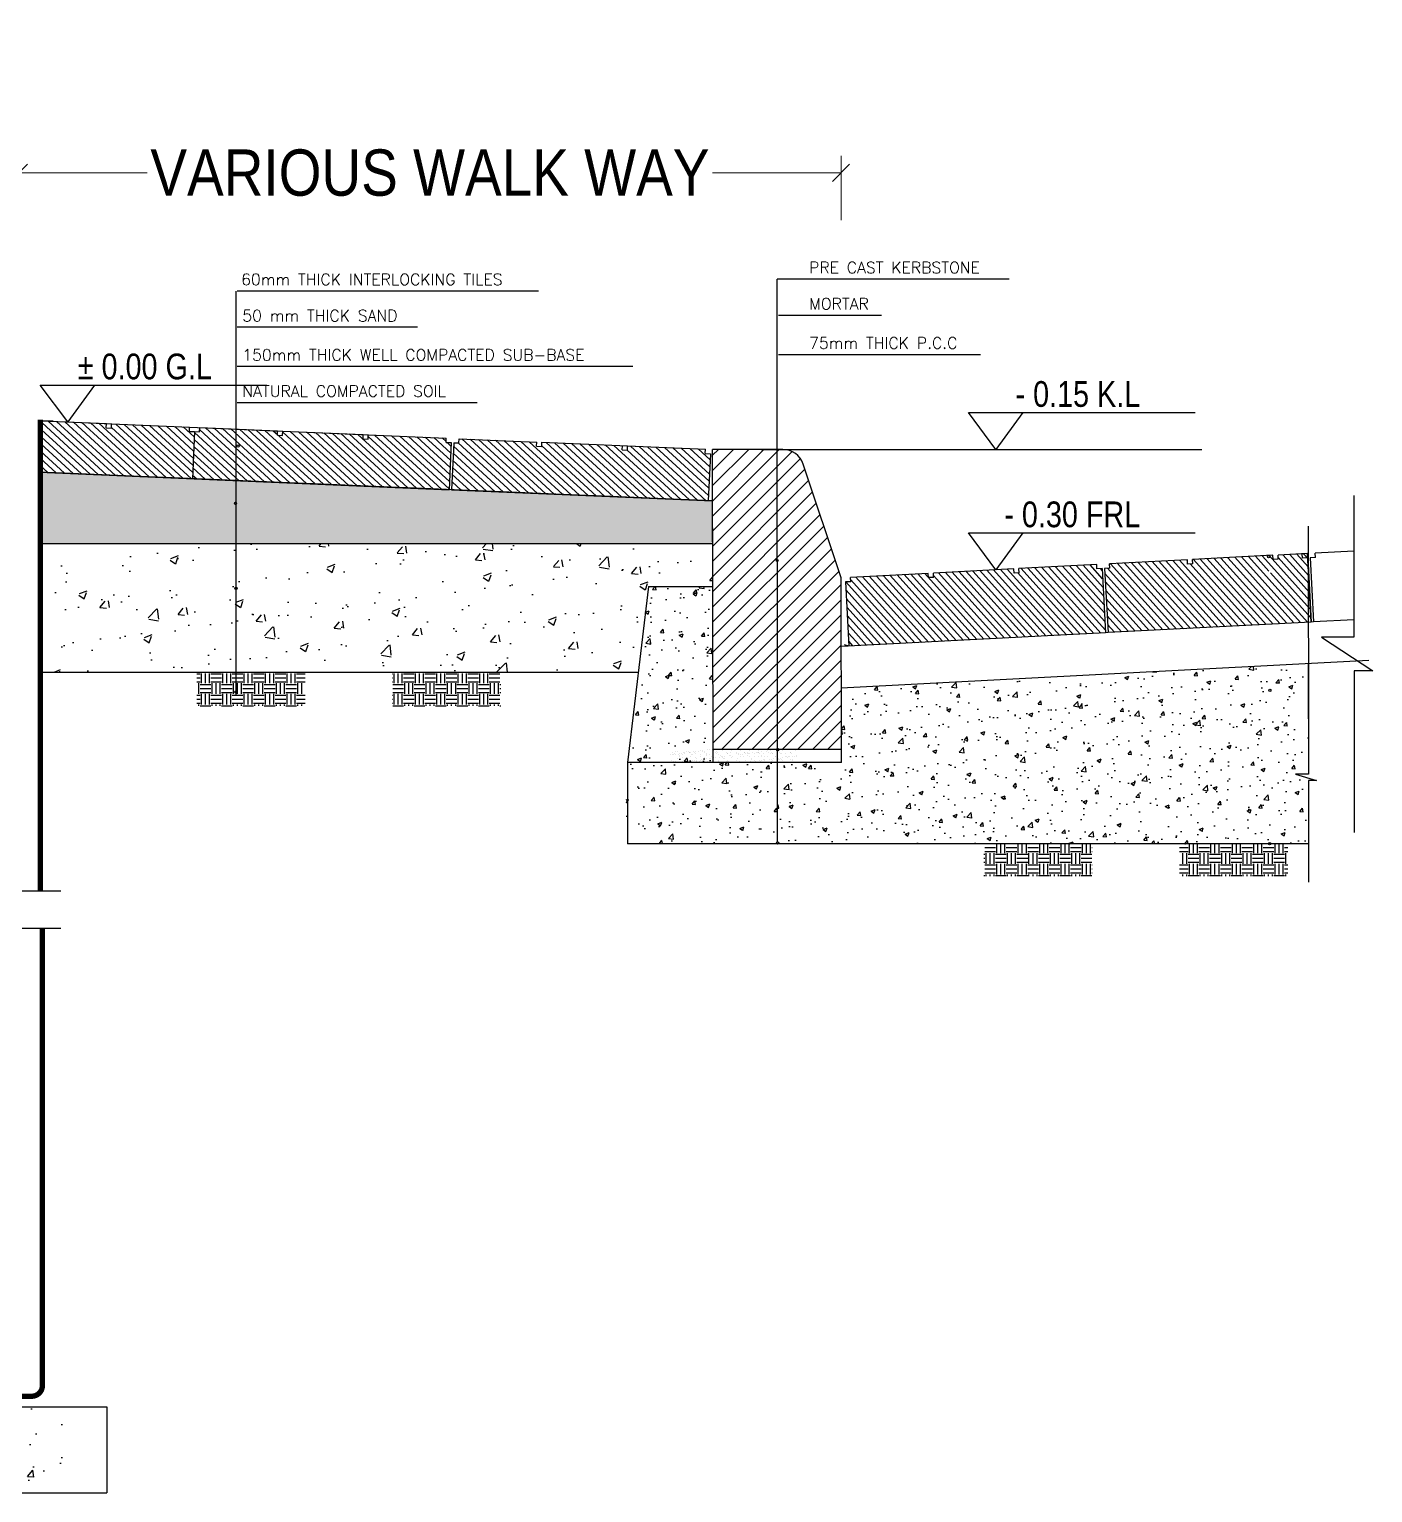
# Model space of a CAD drawing. Header units: centimetres. Extents: x -3744 to 3813, y -6963 to 3597.
# Drawn here: x -1952.7 to -1561.1, y -6879.8 to -6453.2 of the extents above; entities that cross this region are included whole.
import ezdxf

# ---------------------------------------------------------------- set-up
doc = ezdxf.new("R2010")
doc.units = ezdxf.units.CM
doc.header["$LTSCALE"] = 100
doc.header["$MEASUREMENT"] = 0
for name, color, linetype in [('A_DIM-AXIS', 6, 'Continuous'), ('CONC', 3, 'Continuous'), ('HAT', 4, 'Continuous'), ('HATCH', 8, 'Continuous'), ('L-LANDSCAPE', 11, 'Continuous'), ('Section', 7, 'Continuous'), ('TEXT', 3, 'Continuous'), ('WALL-01', 7, 'Continuous')]:
    doc.layers.add(name, color=color, linetype=linetype)
doc.styles.add('ROMANS', font='romans')
doc.styles.add('XX-Z6-101$0$Arial-0.8', font='arial.ttf', dxfattribs={"width": 0.8})
doc.dimstyles.new('NORMAL', dxfattribs={"dimtxt": 18, "dimasz": 5, "dimexe": 5, "dimexo": 5, "dimgap": 1, "dimtad": 0, "dimdec": 0, "dimdsep": 46, "dimtxsty": 'Standard', "dimblk1": 'OBLIQUE', "dimblk2": 'OBLIQUE', "dimsah": 1, "dimcen": 0.09, "dimclrd": 4, "dimclre": 4, "dimclrt": 6, "dimadec": 0, "dimazin": 0, "dimtfac": 1, "dimtdec": 0, "dimtofl": 0, "dimtmove": 1, "dimatfit": 2, "dimldrblk": 'OPEN30', "dimfxl": 1, "dimtolj": 1, "dimtzin": 0, "dimlwd": 5, "dimlwe": 5, "dimarcsym": 2})

# ---------------------------------------------------------------- blocks, each defined once
blk = doc.blocks.new('*X83')
at = {"color": 0}
for p, q in [((-5496.9, 1071.9), (-5496.9, 1094.5)), ((-5487.5, 1071.9), (-5487.5, 1094.5)), ((-5478.1, 1071.9), (-5478.1, 1094.5)), ((-5446.9, 1071.9), (-5446.9, 1094.5)), ((-5437.5, 1071.9), (-5437.5, 1094.5)), ((-5428.1, 1071.9), (-5428.1, 1094.5)), ((-5396.9, 1071.9), (-5396.9, 1094.5)), ((-5387.5, 1071.9), (-5387.5, 1094.5)), ((-5378.1, 1071.9), (-5378.1, 1094.5)), ((-5346.9, 1071.9), (-5346.9, 1094.5)), ((-5337.5, 1071.9), (-5337.5, 1094.5)), ((-5328.1, 1071.9), (-5328.1, 1094.5)), ((-5296.9, 1071.9), (-5296.9, 1094.5)), ((-5287.5, 1071.9), (-5287.5, 1094.5)), ((-5278.1, 1071.9), (-5278.1, 1094.5)), ((-5046.9, 1071.9), (-5046.9, 1094.5)), ((-5037.5, 1071.9), (-5037.5, 1094.5)), ((-5028.1, 1071.9), (-5028.1, 1094.5)), ((-4996.9, 1071.9), (-4996.9, 1094.5)), ((-4987.5, 1071.9), (-4987.5, 1094.5)), ((-4978.1, 1071.9), (-4978.1, 1094.5)), ((-4946.9, 1071.9), (-4946.9, 1094.5)), ((-4937.5, 1071.9), (-4937.5, 1094.5)), ((-4928.1, 1071.9), (-4928.1, 1094.5)), ((-4896.9, 1071.9), (-4896.9, 1094.5)), ((-4887.5, 1071.9), (-4887.5, 1094.5)), ((-4878.1, 1071.9), (-4878.1, 1094.5)), ((-4846.9, 1071.9), (-4846.9, 1094.5)), ((-4837.5, 1071.9), (-4837.5, 1094.5)), ((-4828.1, 1071.9), (-4828.1, 1094.5)), ((-5507.6, 1093.8), (-5500, 1093.8)), ((-5507.6, 1084.4), (-5500, 1084.4)), ((-5507.6, 1075), (-5500, 1075)), ((-5503.1, 1046.9), (-5503.1, 1071.9)), ((-5500, 1068.8), (-5475, 1068.8)), ((-5475, 1093.8), (-5450, 1093.8)), ((-5475, 1084.4), (-5450, 1084.4)), ((-5475, 1075), (-5450, 1075)), ((-5471.9, 1046.9), (-5471.9, 1071.9)), ((-5462.5, 1046.9), (-5462.5, 1071.9)), ((-5453.1, 1046.9), (-5453.1, 1071.9)), ((-5450, 1068.8), (-5425, 1068.8)), ((-5425, 1093.8), (-5400, 1093.8)), ((-5425, 1084.4), (-5400, 1084.4)), ((-5425, 1075), (-5400, 1075)), ((-5421.9, 1046.9), (-5421.9, 1071.9)), ((-5412.5, 1046.9), (-5412.5, 1071.9)), ((-5403.1, 1046.9), (-5403.1, 1071.9)), ((-5400, 1068.8), (-5375, 1068.8)), ((-5375, 1093.8), (-5350, 1093.8)), ((-5375, 1084.4), (-5350, 1084.4)), ((-5375, 1075), (-5350, 1075)), ((-5371.9, 1046.9), (-5371.9, 1071.9)), ((-5362.5, 1046.9), (-5362.5, 1071.9)), ((-5353.1, 1046.9), (-5353.1, 1071.9)), ((-5350, 1068.8), (-5325, 1068.8)), ((-5325, 1093.8), (-5300, 1093.8)), ((-5325, 1084.4), (-5300, 1084.4)), ((-5325, 1075), (-5300, 1075)), ((-5321.9, 1046.9), (-5321.9, 1071.9)), ((-5312.5, 1046.9), (-5312.5, 1071.9)), ((-5303.1, 1046.9), (-5303.1, 1071.9)), ((-5300, 1068.8), (-5275, 1068.8)), ((-5275, 1093.8), (-5254.4, 1093.8)), ((-5275, 1084.4), (-5254.4, 1084.4)), ((-5275, 1075), (-5254.4, 1075)), ((-5271.9, 1046.9), (-5271.9, 1071.9)), ((-5262.5, 1046.9), (-5262.5, 1071.9)), ((-5050.8, 1093.8), (-5050, 1093.8)), ((-5050.8, 1084.4), (-5050, 1084.4)), ((-5050.8, 1075), (-5050, 1075)), ((-5050, 1068.8), (-5025, 1068.8)), ((-5025, 1093.8), (-5000, 1093.8)), ((-5025, 1084.4), (-5000, 1084.4)), ((-5025, 1075), (-5000, 1075)), ((-5021.9, 1046.9), (-5021.9, 1071.9)), ((-5012.5, 1046.9), (-5012.5, 1071.9)), ((-5003.1, 1046.9), (-5003.1, 1071.9)), ((-5000, 1068.8), (-4975, 1068.8)), ((-4975, 1093.8), (-4950, 1093.8)), ((-4975, 1084.4), (-4950, 1084.4)), ((-4975, 1075), (-4950, 1075)), ((-4971.9, 1046.9), (-4971.9, 1071.9)), ((-4962.5, 1046.9), (-4962.5, 1071.9)), ((-4953.1, 1046.9), (-4953.1, 1071.9)), ((-4950, 1068.8), (-4925, 1068.8)), ((-4925, 1093.8), (-4900, 1093.8)), ((-4925, 1084.4), (-4900, 1084.4)), ((-4925, 1075), (-4900, 1075)), ((-4921.9, 1046.9), (-4921.9, 1071.9)), ((-4912.5, 1046.9), (-4912.5, 1071.9)), ((-4903.1, 1046.9), (-4903.1, 1071.9)), ((-4900, 1068.8), (-4875, 1068.8)), ((-4875, 1093.8), (-4850, 1093.8)), ((-4875, 1084.4), (-4850, 1084.4)), ((-4875, 1075), (-4850, 1075)), ((-4871.9, 1046.9), (-4871.9, 1071.9)), ((-4862.5, 1046.9), (-4862.5, 1071.9)), ((-4853.1, 1046.9), (-4853.1, 1071.9)), ((-4850, 1068.8), (-4825, 1068.8)), ((-4825, 1093.8), (-4800, 1093.8)), ((-4825, 1084.4), (-4800, 1084.4)), ((-4825, 1075), (-4800, 1075)), ((-4821.9, 1046.9), (-4821.9, 1071.9)), ((-4812.5, 1046.9), (-4812.5, 1071.9)), ((-4803.1, 1046.9), (-4803.1, 1071.9)), ((-4800, 1068.8), (-4797.5, 1068.8)), ((-5507.6, 1043.8), (-5500, 1043.8)), ((-5507.6, 1034.4), (-5500, 1034.4)), ((-5500, 1059.4), (-5475, 1059.4)), ((-5500, 1050), (-5475, 1050)), ((-5496.9, 1021.9), (-5496.9, 1046.9)), ((-5487.5, 1021.9), (-5487.5, 1046.9)), ((-5478.1, 1021.9), (-5478.1, 1046.9)), ((-5475, 1043.8), (-5450, 1043.8)), ((-5475, 1034.4), (-5450, 1034.4)), ((-5450, 1059.4), (-5425, 1059.4)), ((-5450, 1050), (-5425, 1050)), ((-5446.9, 1021.9), (-5446.9, 1046.9)), ((-5437.5, 1021.9), (-5437.5, 1046.9)), ((-5428.1, 1021.9), (-5428.1, 1046.9)), ((-5425, 1043.8), (-5400, 1043.8)), ((-5425, 1034.4), (-5400, 1034.4)), ((-5400, 1059.4), (-5375, 1059.4)), ((-5400, 1050), (-5375, 1050)), ((-5396.9, 1021.9), (-5396.9, 1046.9)), ((-5387.5, 1021.9), (-5387.5, 1046.9)), ((-5378.1, 1021.9), (-5378.1, 1046.9)), ((-5375, 1043.8), (-5350, 1043.8)), ((-5375, 1034.4), (-5350, 1034.4)), ((-5350, 1059.4), (-5325, 1059.4)), ((-5350, 1050), (-5325, 1050)), ((-5346.9, 1021.9), (-5346.9, 1046.9)), ((-5337.5, 1021.9), (-5337.5, 1046.9)), ((-5328.1, 1021.9), (-5328.1, 1046.9)), ((-5325, 1043.8), (-5300, 1043.8)), ((-5325, 1034.4), (-5300, 1034.4)), ((-5300, 1059.4), (-5275, 1059.4)), ((-5300, 1050), (-5275, 1050)), ((-5296.9, 1021.9), (-5296.9, 1046.9)), ((-5287.5, 1021.9), (-5287.5, 1046.9)), ((-5278.1, 1021.9), (-5278.1, 1046.9)), ((-5275, 1043.8), (-5254.4, 1043.8)), ((-5275, 1034.4), (-5254.4, 1034.4)), ((-5050.8, 1043.8), (-5050, 1043.8)), ((-5050.8, 1034.4), (-5050, 1034.4)), ((-5050, 1059.4), (-5025, 1059.4)), ((-5050, 1050), (-5025, 1050)), ((-5046.9, 1021.9), (-5046.9, 1046.9)), ((-5037.5, 1021.9), (-5037.5, 1046.9)), ((-5028.1, 1021.9), (-5028.1, 1046.9)), ((-5025, 1043.8), (-5000, 1043.8)), ((-5025, 1034.4), (-5000, 1034.4)), ((-5000, 1059.4), (-4975, 1059.4)), ((-5000, 1050), (-4975, 1050)), ((-4996.9, 1021.9), (-4996.9, 1046.9)), ((-4987.5, 1021.9), (-4987.5, 1046.9)), ((-4978.1, 1021.9), (-4978.1, 1046.9)), ((-4975, 1043.8), (-4950, 1043.8)), ((-4975, 1034.4), (-4950, 1034.4)), ((-4950, 1059.4), (-4925, 1059.4)), ((-4950, 1050), (-4925, 1050)), ((-4946.9, 1021.9), (-4946.9, 1046.9)), ((-4937.5, 1021.9), (-4937.5, 1046.9)), ((-4928.1, 1021.9), (-4928.1, 1046.9)), ((-4925, 1043.8), (-4900, 1043.8)), ((-4925, 1034.4), (-4900, 1034.4)), ((-4900, 1059.4), (-4875, 1059.4)), ((-4900, 1050), (-4875, 1050)), ((-4896.9, 1021.9), (-4896.9, 1046.9)), ((-4887.5, 1021.9), (-4887.5, 1046.9)), ((-4878.1, 1021.9), (-4878.1, 1046.9)), ((-4875, 1043.8), (-4850, 1043.8)), ((-4875, 1034.4), (-4850, 1034.4)), ((-4850, 1059.4), (-4825, 1059.4)), ((-4850, 1050), (-4825, 1050)), ((-4846.9, 1021.9), (-4846.9, 1046.9)), ((-4837.5, 1021.9), (-4837.5, 1046.9)), ((-4828.1, 1021.9), (-4828.1, 1046.9)), ((-4825, 1043.8), (-4800, 1043.8)), ((-4825, 1034.4), (-4800, 1034.4)), ((-4800, 1059.4), (-4797.5, 1059.4)), ((-4800, 1050), (-4797.5, 1050)), ((-5507.6, 1025), (-5500, 1025)), ((-5503.1, 1018.4), (-5503.1, 1021.9)), ((-5500, 1018.8), (-5475, 1018.8)), ((-5475, 1025), (-5450, 1025)), ((-5471.9, 1018.4), (-5471.9, 1021.9)), ((-5462.5, 1018.4), (-5462.5, 1021.9)), ((-5453.1, 1018.4), (-5453.1, 1021.9)), ((-5450, 1018.8), (-5425, 1018.8)), ((-5425, 1025), (-5400, 1025)), ((-5421.9, 1018.4), (-5421.9, 1021.9)), ((-5412.5, 1018.4), (-5412.5, 1021.9)), ((-5403.1, 1018.4), (-5403.1, 1021.9)), ((-5400, 1018.8), (-5375, 1018.8)), ((-5375, 1025), (-5350, 1025)), ((-5371.9, 1018.4), (-5371.9, 1021.9)), ((-5362.5, 1018.4), (-5362.5, 1021.9)), ((-5353.1, 1018.4), (-5353.1, 1021.9)), ((-5350, 1018.8), (-5325, 1018.8)), ((-5325, 1025), (-5300, 1025)), ((-5321.9, 1018.4), (-5321.9, 1021.9)), ((-5312.5, 1018.4), (-5312.5, 1021.9)), ((-5303.1, 1018.4), (-5303.1, 1021.9)), ((-5300, 1018.8), (-5275, 1018.8)), ((-5275, 1025), (-5254.4, 1025)), ((-5271.9, 1018.4), (-5271.9, 1021.9)), ((-5262.5, 1018.4), (-5262.5, 1021.9)), ((-5050.8, 1025), (-5050, 1025)), ((-5050, 1018.8), (-5025, 1018.8)), ((-5025, 1025), (-5000, 1025)), ((-5021.9, 1018.4), (-5021.9, 1021.9)), ((-5012.5, 1018.4), (-5012.5, 1021.9)), ((-5003.1, 1018.4), (-5003.1, 1021.9)), ((-5000, 1018.8), (-4975, 1018.8)), ((-4975, 1025), (-4950, 1025)), ((-4971.9, 1018.4), (-4971.9, 1021.9)), ((-4962.5, 1018.4), (-4962.5, 1021.9)), ((-4953.1, 1018.4), (-4953.1, 1021.9)), ((-4950, 1018.8), (-4925, 1018.8)), ((-4925, 1025), (-4900, 1025)), ((-4921.9, 1018.4), (-4921.9, 1021.9)), ((-4912.5, 1018.4), (-4912.5, 1021.9)), ((-4903.1, 1018.4), (-4903.1, 1021.9)), ((-4900, 1018.8), (-4875, 1018.8)), ((-4875, 1025), (-4850, 1025)), ((-4871.9, 1018.4), (-4871.9, 1021.9)), ((-4862.5, 1018.4), (-4862.5, 1021.9)), ((-4853.1, 1018.4), (-4853.1, 1021.9)), ((-4850, 1018.8), (-4825, 1018.8)), ((-4825, 1025), (-4800, 1025)), ((-4821.9, 1018.4), (-4821.9, 1021.9)), ((-4812.5, 1018.4), (-4812.5, 1021.9)), ((-4803.1, 1018.4), (-4803.1, 1021.9)), ((-4800, 1018.8), (-4797.5, 1018.8))]:
    blk.add_line(p, q, dxfattribs=at)
blk = doc.blocks.new('*X84')
at = {"color": 0}
for p, q in [((-214.4, 3555.2), (-214.4, 3555.2)), ((-178.9, 3554.7), (-178.9, 3554.7)), ((-147.9, 3555.4), (-147.9, 3555.4)), ((-115.9, 3555.1), (-115.9, 3555.1)), ((-56.2, 3555.3), (-56.2, 3555.3)), ((-311.2, 3542.4), (-311.2, 3542.4)), ((-308.6, 3528.3), (-308.6, 3528.3)), ((-307, 3543), (-307, 3543)), ((-306.4, 3547.3), (-306.4, 3547.3)), ((-304.9, 3542.5), (-304.9, 3542.5)), ((-304.4, 3527.1), (-304.4, 3527.1)), ((-303, 3545.2), (-303, 3545.2)), ((-300.9, 3550.3), (-300.9, 3550.3)), ((-300.5, 3543.8), (-300.5, 3543.8)), ((-299.9, 3527.3), (-299.9, 3527.3)), ((-295.3, 3549.9), (-295.3, 3549.9)), ((-294.8, 3534.5), (-294.8, 3534.5)), ((-293, 3543), (-293, 3543)), ((-291.5, 3541.7), (-291.5, 3541.7)), ((-290.9, 3537.5), (-290.9, 3537.5)), ((-289.6, 3545.3), (-289.6, 3545.3)), ((-285.5, 3545.8), (-285.5, 3545.8)), ((-284.5, 3535.3), (-284.5, 3535.3)), ((-284, 3542.8), (-284, 3542.8)), ((-283.5, 3527.4), (-283.5, 3527.4)), ((-282.3, 3525.5), (-282.3, 3525.5)), ((-281.5, 3547.4), (-281.5, 3547.4)), ((-279, 3546.7), (-279, 3546.7)), ((-278.1, 3545.2), (-278.1, 3545.2)), ((-278.1, 3526.1), (-278.1, 3526.1)), ((-276.6, 3528), (-276.6, 3528)), ((-275.1, 3526.6), (-275.1, 3526.6)), ((-275, 3527.4), (-275, 3527.4)), ((-273.7, 3550.7), (-273.7, 3550.7)), ((-273.2, 3535.3), (-273.2, 3535.3)), ((-271.6, 3526.9), (-271.6, 3526.9)), ((-268.9, 3550), (-268.9, 3550)), ((-268.1, 3548.1), (-268.1, 3548.1)), ((-267.4, 3548.7), (-267.4, 3548.7)), ((-266, 3537.5), (-266, 3537.5)), ((-263.9, 3548.6), (-263.9, 3548.6)), ((-263.5, 3542.7), (-263.5, 3542.7)), ((-263, 3527.3), (-263, 3527.3)), ((-260.7, 3528.3), (-260.7, 3528.3)), ((-260.5, 3542.3), (-260.5, 3542.3)), ((-257.4, 3549.5), (-257.4, 3549.5)), ((-256.6, 3547.4), (-256.6, 3547.4)), ((-256.6, 3528.9), (-256.6, 3528.9)), ((-253.2, 3545.3), (-253.2, 3545.3)), ((-252.8, 3551), (-252.8, 3551)), ((-252.5, 3535), (-252.5, 3535)), ((-252.2, 3535.5), (-252.2, 3535.5)), ((-251, 3533.7), (-251, 3533.7)), ((-250.1, 3529.8), (-250.1, 3529.8)), ((-250.1, 3527.4), (-250.1, 3527.4)), ((-246.6, 3550.9), (-246.6, 3550.9)), ((-244.1, 3527.3), (-244.1, 3527.3)), ((-242.4, 3551.5), (-242.4, 3551.5)), ((-241.9, 3543.5), (-241.9, 3543.5)), ((-241.4, 3528), (-241.4, 3528)), ((-241.1, 3537.6), (-241.1, 3537.6)), ((-239.2, 3531.2), (-239.2, 3531.2)), ((-236.4, 3549.3), (-236.4, 3549.3)), ((-235.9, 3552.3), (-235.9, 3552.3)), ((-235, 3531.7), (-235, 3531.7)), ((-232.3, 3550.9), (-232.3, 3550.9)), ((-231.8, 3535.4), (-231.8, 3535.4)), ((-231.7, 3547.5), (-231.7, 3547.5)), ((-228.5, 3542), (-228.5, 3542)), ((-228.5, 3532.6), (-228.5, 3532.6)), ((-228.3, 3545.3), (-228.3, 3545.3)), ((-227, 3540.7), (-227, 3540.7)), ((-225.2, 3527.5), (-225.2, 3527.5)), ((-225, 3553.8), (-225, 3553.8)), ((-221, 3543.7), (-221, 3543.7)), ((-220.9, 3554.3), (-220.9, 3554.3)), ((-220.5, 3528.3), (-220.5, 3528.3)), ((-220, 3534.3), (-220, 3534.3)), ((-217.7, 3534), (-217.7, 3534)), ((-216.1, 3537.6), (-216.1, 3537.6)), ((-213.5, 3534.6), (-213.5, 3534.6)), ((-212.1, 3527), (-212.1, 3527)), ((-210.7, 3551.6), (-210.7, 3551.6)), ((-210.6, 3525.7), (-210.6, 3525.7)), ((-210.2, 3536.2), (-210.2, 3536.2)), ((-207, 3535.4), (-207, 3535.4)), ((-206.7, 3547.5), (-206.7, 3547.5)), ((-204.4, 3549.1), (-204.4, 3549.1)), ((-203.4, 3545.4), (-203.4, 3545.4)), ((-202.9, 3547.7), (-202.9, 3547.7)), ((-200.5, 3543.6), (-200.5, 3543.6)), ((-200.3, 3527.5), (-200.3, 3527.5)), ((-200, 3528.2), (-200, 3528.2)), ((-196.1, 3536.9), (-196.1, 3536.9)), ((-196, 3541.3), (-196, 3541.3)), ((-192, 3537.4), (-192, 3537.4)), ((-191.2, 3537.6), (-191.2, 3537.6)), ((-189.7, 3551.9), (-189.7, 3551.9)), ((-189.2, 3536.5), (-189.2, 3536.5)), ((-188, 3534), (-188, 3534)), ((-186.5, 3532.7), (-186.5, 3532.7)), ((-185.5, 3538.3), (-185.5, 3538.3)), ((-181.8, 3547.6), (-181.8, 3547.6)), ((-179.6, 3526.3), (-179.6, 3526.3)), ((-178.9, 3544.4), (-178.9, 3544.4)), ((-178.5, 3545.4), (-178.5, 3545.4)), ((-178.4, 3529), (-178.4, 3529)), ((-175.4, 3527.5), (-175.4, 3527.5)), ((-174.6, 3539.7), (-174.6, 3539.7)), ((-171.9, 3548.3), (-171.9, 3548.3)), ((-170.4, 3540.2), (-170.4, 3540.2)), ((-169.3, 3551.8), (-169.3, 3551.8)), ((-168.8, 3536.4), (-168.8, 3536.4)), ((-166.3, 3537.7), (-166.3, 3537.7)), ((-158, 3544.7), (-158, 3544.7)), ((-157.5, 3529.3), (-157.5, 3529.3)), ((-156.9, 3547.6), (-156.9, 3547.6)), ((-155.5, 3533.3), (-155.5, 3533.3)), ((-153.5, 3545.5), (-153.5, 3545.5)), ((-153.1, 3542.5), (-153.1, 3542.5)), ((-150.5, 3527.6), (-150.5, 3527.6)), ((-148.9, 3543.1), (-148.9, 3543.1)), ((-147.7, 3552.6), (-147.7, 3552.6)), ((-147.6, 3526), (-147.6, 3526)), ((-147.2, 3537.2), (-147.2, 3537.2)), ((-142.4, 3543.9), (-142.4, 3543.9)), ((-141.4, 3537.7), (-141.4, 3537.7)), ((-139.9, 3548.1), (-139.9, 3548.1)), ((-138.4, 3546.7), (-138.4, 3546.7)), ((-137.5, 3544.6), (-137.5, 3544.6)), ((-137, 3529.2), (-137, 3529.2)), ((-132, 3547.7), (-132, 3547.7)), ((-131.5, 3545.4), (-131.5, 3545.4)), ((-131.5, 3540.3), (-131.5, 3540.3)), ((-128.6, 3545.5), (-128.6, 3545.5)), ((-127.4, 3545.9), (-127.4, 3545.9)), ((-126.7, 3552.9), (-126.7, 3552.9)), ((-126.2, 3537.4), (-126.2, 3537.4)), ((-125.5, 3527.6), (-125.5, 3527.6)), ((-124.1, 3525.6), (-124.1, 3525.6)), ((-123.5, 3533), (-123.5, 3533)), ((-122.2, 3525.5), (-122.2, 3525.5)), ((-122.1, 3531.7), (-122.1, 3531.7)), ((-120.9, 3546.8), (-120.9, 3546.8)), ((-120, 3526.2), (-120, 3526.2)), ((-116.5, 3537.8), (-116.5, 3537.8)), ((-115.9, 3545.4), (-115.9, 3545.4)), ((-115.4, 3529.9), (-115.4, 3529.9)), ((-114.4, 3553.7), (-114.4, 3553.7)), ((-113.5, 3527), (-113.5, 3527)), ((-110, 3548.2), (-110, 3548.2)), ((-107.4, 3547.4), (-107.4, 3547.4)), ((-107.1, 3547.7), (-107.1, 3547.7)), ((-106.3, 3552.8), (-106.3, 3552.8)), ((-105.8, 3548.7), (-105.8, 3548.7)), ((-105.8, 3537.3), (-105.8, 3537.3)), ((-103.7, 3545.6), (-103.7, 3545.6)), ((-102.6, 3528.4), (-102.6, 3528.4)), ((-100.6, 3527.7), (-100.6, 3527.7)), ((-99.5, 3540.1), (-99.5, 3540.1)), ((-99.3, 3549.6), (-99.3, 3549.6)), ((-98.4, 3529), (-98.4, 3529)), ((-98, 3538.7), (-98, 3538.7)), ((-97.3, 3525.5), (-97.3, 3525.5)), ((-95, 3545.6), (-95, 3545.6)), ((-94.5, 3530.2), (-94.5, 3530.2)), ((-91.9, 3529.9), (-91.9, 3529.9)), ((-91.6, 3537.8), (-91.6, 3537.8)), ((-91, 3532.3), (-91, 3532.3)), ((-88.5, 3551), (-88.5, 3551)), ((-84.7, 3553.5), (-84.7, 3553.5)), ((-84.3, 3551.6), (-84.3, 3551.6)), ((-84.1, 3538.1), (-84.1, 3538.1)), ((-83.4, 3554.4), (-83.4, 3554.4)), ((-82.2, 3547.8), (-82.2, 3547.8)), ((-81.1, 3531.3), (-81.1, 3531.3)), ((-78.8, 3545.6), (-78.8, 3545.6)), ((-77.8, 3552.4), (-77.8, 3552.4)), ((-76.9, 3531.8), (-76.9, 3531.8)), ((-75.7, 3527.7), (-75.7, 3527.7)), ((-75.4, 3547.1), (-75.4, 3547.1)), ((-74.5, 3545.5), (-74.5, 3545.5)), ((-74, 3545.7), (-74, 3545.7)), ((-74, 3530.1), (-74, 3530.1)), ((-72.3, 3525.6), (-72.3, 3525.6)), ((-70.4, 3532.7), (-70.4, 3532.7)), ((-67, 3539.4), (-67, 3539.4)), ((-66.9, 3553.9), (-66.9, 3553.9)), ((-66.7, 3537.9), (-66.7, 3537.9)), ((-63.7, 3553.8), (-63.7, 3553.8)), ((-63.2, 3538.4), (-63.2, 3538.4)), ((-62.8, 3554.4), (-62.8, 3554.4)), ((-59.5, 3534.1), (-59.5, 3534.1)), ((-59, 3532.1), (-59, 3532.1)), ((-57.6, 3530.7), (-57.6, 3530.7)), ((-57.3, 3547.8), (-57.3, 3547.8)), ((-55.4, 3534.7), (-55.4, 3534.7)), ((-53.9, 3545.7), (-53.9, 3545.7)), ((-52.9, 3546.3), (-52.9, 3546.3)), ((-52.4, 3530.9), (-52.4, 3530.9)), ((-51.4, 3554.1), (-51.4, 3554.1)), ((-50.8, 3527.8), (-50.8, 3527.8)), ((-49.9, 3552.8), (-49.9, 3552.8)), ((-48.9, 3535.5), (-48.9, 3535.5)), ((-47.4, 3525.6), (-47.4, 3525.6)), ((-43.2, 3553.7), (-43.2, 3553.7)), ((-42.9, 3546.4), (-42.9, 3546.4)), ((-42.7, 3538.3), (-42.7, 3538.3)), ((-41.7, 3537.9), (-41.7, 3537.9)), ((-38, 3537), (-38, 3537)), ((-35, 3539.1), (-35, 3539.1)), ((-33.8, 3537.5), (-33.8, 3537.5)), ((-33.5, 3537.7), (-33.5, 3537.7)), ((-32.4, 3547.8), (-32.4, 3547.8)), ((-32, 3546.6), (-32, 3546.6)), ((-31.5, 3531.2), (-31.5, 3531.2)), ((-29, 3545.7), (-29, 3545.7)), ((-27.3, 3538.4), (-27.3, 3538.4)), ((-26.5, 3531.4), (-26.5, 3531.4)), ((-25.9, 3527.8), (-25.9, 3527.8)), ((-22.5, 3525.7), (-22.5, 3525.7)), ((-21.6, 3554.5), (-21.6, 3554.5)), ((-21.1, 3539.1), (-21.1, 3539.1)), ((-18.9, 3553.4), (-18.9, 3553.4)), ((-16.8, 3538), (-16.8, 3538)), ((-16.5, 3539.8), (-16.5, 3539.8))]:
    blk.add_line(p, q, dxfattribs=at)
blk = doc.blocks.new('_OBLIQUE')
at = {"color": 0, "linetype": 'ByBlock'}
blk.add_line((-0.5, -0.5), (0.5, 0.5), dxfattribs=at)
blk = doc.blocks.new('*D138')
at = {"layer": 'Defpoints', "color": 0, "transparency": 16777216}
for p in [(-1955.8, -6495.04), (-1955.8, -6513.84, 0), (-1716.09, -6513.84, 0.02)]:
    blk.add_point(p, dxfattribs=at)
at = {"layer": 'TEXT', "color": 4, "lineweight": 5, "transparency": 16777216}
for p, q in [((-1955.8, -6508.84), (-1955.8, -6490.04)), ((-1716.09, -6508.84), (-1716.09, -6490.04)), ((-1955.8, -6495.04), (-1918.35, -6495.04)), ((-1716.09, -6495.04), (-1753.54, -6495.04))]:
    blk.add_line(p, q, dxfattribs=at)
at = {"layer": 'TEXT', "color": 4, "lineweight": 5, "transparency": 16777216, "xscale": 5, "yscale": 5, "zscale": 5, "rotation": 180}
blk.add_blockref('_OBLIQUE', (-1955.8, -6495.04), dxfattribs=at)
at = {"layer": 'TEXT', "color": 4, "lineweight": 5, "transparency": 16777216, "xscale": 5, "yscale": 5, "zscale": 5}
blk.add_blockref('_OBLIQUE', (-1716.09, -6495.04), dxfattribs=at)
at = {"layer": 'TEXT', "color": 6, "transparency": 16777216, "insert": (-1835.95, -6495.04), "char_height": 18, "attachment_point": 5}
blk.add_mtext('\\A1;{\\fArial|b0|i0|c0|p34;\\H0.75x;\\W0.85;\\C11;VARIOUS WALK WAY}', dxfattribs=at)
blk = doc.blocks.new('_Open30')
at = {"color": 0, "linetype": 'ByBlock', "lineweight": -2}
for p, q in [((-1, 0.268), (0, 0)), ((0, 0), (-1, -0.268)), ((0, 0), (-1, 0))]:
    blk.add_line(p, q, dxfattribs=at)

msp = doc.modelspace()

# ---------------------------------------------------------------- hatches: boundary and pattern name
at = {"layer": 'A_DIM-AXIS'}
h = msp.add_hatch(dxfattribs=at)
h.set_pattern_fill('ANSI31', color=253, scale=0.5, angle=92.4538, style=0)
h.set_pattern_definition([(137.45381124, (-159022.2505, -624357.1933), (-1.0734426416, -1.169562801), [])])
h.paths.add_polyline_path([(-1949.73, -6582.28), (-1949.08, -6567.31), (-1930.22, -6568.12), (-1930.28, -6569.37), (-1928.78, -6569.43), (-1928.73, -6568.19), (-1906.03, -6569.16), (-1906.08, -6570.41), (-1904.59, -6570.47), (-1905.17, -6584.19)])
h = msp.add_hatch(dxfattribs=at)
h.set_pattern_fill('ANSI31', color=253, scale=0.5, angle=92.4538, style=0)
h.set_pattern_definition([(137.45381124, (-159097.0708, -624360.3996), (-1.0734426416, -1.169562801), [])])
h.paths.add_polyline_path([(-1904.59, -6570.47), (-1903.09, -6570.53), (-1903.04, -6569.29), (-1880.34, -6570.26), (-1880.4, -6571.51), (-1878.9, -6571.57), (-1878.85, -6570.32), (-1855.4, -6571.33), (-1855.45, -6572.58), (-1853.96, -6572.64), (-1853.91, -6571.39), (-1831.21, -6572.37), (-1831.26, -6573.61), (-1829.77, -6573.68), (-1830.35, -6587.39), (-1905.17, -6584.19)])
h = msp.add_hatch(dxfattribs=at)
h.set_pattern_fill('ANSI31', color=253, scale=0.5, angle=92.4538, style=0)
h.set_pattern_definition([(137.45381124, (-159172.6394, -624363.638), (-1.0734426416, -1.169562801), [])])
h.paths.add_polyline_path([(-1829.02, -6573.71), (-1827.52, -6573.77), (-1827.47, -6572.53), (-1804.77, -6573.5), (-1804.83, -6574.75), (-1803.33, -6574.81), (-1803.28, -6573.56), (-1779.83, -6574.57), (-1779.89, -6575.81), (-1778.39, -6575.88), (-1778.34, -6574.63), (-1755.64, -6575.6), (-1755.69, -6576.85), (-1754.2, -6576.91), (-1754.79, -6590.63), (-1829.61, -6587.43)])
h = msp.add_hatch(dxfattribs=at)
h.set_pattern_fill('ANSI31', color=253, scale=25, style=0)
h.set_pattern_definition([(45, (-12823.0565, -15574.1735), (-2.2097087, 2.2097087), [])])
edge = h.paths.add_edge_path()
edge.add_line((-1734.6, -6663.15), (-1716.02, -6663.15))
edge.add_line((-1716.02, -6663.15), (-1716.09, -6613.1))
edge.add_line((-1716.09, -6613.1), (-1727.15, -6579.92))
edge.add_arc((-1733.07, -6581.89), 6.24, 18.4349, 90)
edge.add_line((-1733.07, -6575.65), (-1734.67, -6575.65))
edge.add_line((-1734.67, -6575.65), (-1734.64, -6607.72))
edge.add_arc((-1734.73, -6608.04), 0.328, -74.8802, 74.9753, ccw=False)
edge.add_line((-1734.64, -6608.36), (-1734.6, -6663.15))
edge = h.paths.add_edge_path()
edge.add_line((-1753.42, -6663.15), (-1734.6, -6663.15))
edge.add_line((-1734.6, -6663.15), (-1734.64, -6608.36))
edge.add_arc((-1734.73, -6608.04), 0.328, 74.9753, 285.1198, ccw=False)
edge.add_line((-1734.64, -6607.72), (-1734.67, -6575.65))
edge.add_line((-1734.67, -6575.65), (-1753.54, -6575.65))
edge.add_line((-1753.54, -6575.65), (-1753.42, -6663.15))
h = msp.add_hatch(dxfattribs=at)
h.set_pattern_fill('ANSI31', color=253, scale=12.5, angle=87.0077, style=0)
h.set_pattern_definition([(132.007672, (-13276.1225, -14998.2805), (-1.1610238, -1.04567204), [])])
h.paths.add_polyline_path([(-1580.13, -6606), (-1588.71, -6606.45), (-1588.64, -6607.69), (-1590.14, -6607.77), (-1590.2, -6606.52), (-1591.5, -6606.59), (-1591.27, -6611.16, -0.429595), (-1590.9, -6611.47, -0.429595), (-1591.23, -6611.81), (-1590.46, -6626.57), (-1579.09, -6625.97)])
h.paths.add_polyline_path([(-1591.23, -6611.81, -0.398998), (-1591.56, -6611.5, -0.398998), (-1591.27, -6611.16), (-1591.5, -6606.59), (-1613.63, -6607.75), (-1613.57, -6609), (-1615.07, -6609.07), (-1615.13, -6607.83), (-1637.82, -6609.01), (-1637.75, -6610.26), (-1639.25, -6610.34), (-1638.27, -6629.06), (-1590.46, -6626.57)])
h.paths.add_polyline_path([(-1639.99, -6610.38), (-1641.49, -6610.46), (-1641.55, -6609.21), (-1650.75, -6609.69), (-1664.24, -6610.39), (-1664.18, -6611.64), (-1665.67, -6611.72), (-1665.74, -6610.47), (-1689.17, -6611.7), (-1689.1, -6612.94), (-1690.6, -6613.02), (-1690.67, -6611.78), (-1713.35, -6612.96), (-1713.29, -6614.21), (-1714.78, -6614.29), (-1713.8, -6633.01), (-1639.02, -6629.1)])
at = {"layer": 'HATCH'}
h = msp.add_hatch(dxfattribs=at)
h.set_pattern_fill('AR-SAND', color=256, scale=0.05)
h.set_pattern_definition([(37.5, (-185368.0262, -616595.2923), (-0.080001565, 2.4470661866), [0, -1.9304, 0, -2.159, 0, -2.06375]), (7.5, (-185368.026, -616595.2923), (2.247616416, 3.584125503), [0, -1.0414, 0, -1.7399, 0, -0.66675]), (327.5, (-185369.5883, -616595.2923), (3.954961851, 0.0071859234), [0, -0.635, 0, -2.286, 0, -2.9845]), (317.5, (-185369.5883, -616595.2923), (3.817782262, 1.114646616), [0, -0.3175, 0, -1.4986, 0, -1.7145])])
h.paths.add_polyline_path([(-1949.9, -6603.11), (-1949.73, -6582.28), (-1753.54, -6590.63), (-1753.54, -6603.11)])
at = {"layer": 'HATCH', "linetype": 'Continuous'}
h = msp.add_hatch(dxfattribs=at)
h.set_pattern_fill('AR-CONC', color=8, scale=0.125)
h.set_pattern_definition([(50, (-185368.026, -616595.292), (22.7730836, -1.9923857), [2.38125, -26.19375]), (355, (-185368.026, -616595.292), (-4.4054277, 23.88210565), [1.905, -20.955073]), (100.4514447, (-185366.128, -616595.458), (18.3676559, 21.889719), [2.0237511, -22.2612806]), (46.1842, (-185368.026, -616588.942), (33.8848801, -5.255291), [3.571875, -39.290625]), (96.6355576, (-185365.202, -616589.38), (29.6755168, 30.9282656), [3.0356279, -33.391951]), (351.184151, (-185368.026, -616588.942), (29.6755168, 30.9282656), [2.8574959, -31.4324665]), (21, (-185364.851, -616590.53), (18.9517989, -12.7831498), [2.38125, -26.19375]), (326, (-185364.85, -616590.53), (7.72525354, 23.0234958), [1.905, -20.955]), (71.451445, (-185363.272, -616591.595), (26.6770524, 10.2403461), [2.0237511, -22.2612422]), (37.5, (-185368.026, -616595.292), (0.38607541, 10.56937986), [0, -20.701, 0, -21.2725, 0, -21.034375]), (7.5, (-185368.026, -616595.292), (8.35245781, 12.52257185), [0, -12.1285, 0, -20.22475, 0, -8.016875]), (327.5, (-185375.106, -616595.292), (16.9488244, -0.716093), [0, -7.9375, 0, -24.765, 0, -32.86125]), (317.5, (-185378.281, -616595.292), (18.51614767, 3.17831138), [0, -10.31875, 0, -16.4465, 0, -23.33625])])
h.paths.add_polyline_path([(-1786.25, -6617.94), (-1786.25, -6614.8), (-1785.59, -6614.8), (-1785.59, -6617.94)], flags=16)
h.paths.add_polyline_path([(-1949.9, -6640.56), (-1949.9, -6603.11), (-1753.5, -6603.11), (-1753.48, -6615.59), (-1772.26, -6615.59), (-1775.23, -6640.56)])
at = {"layer": 'HATCH'}
h = msp.add_hatch(dxfattribs=at)
h.set_pattern_fill('AR-CONC', color=8, scale=1.664201, style=0)
h.set_pattern_definition([(50, (-29288.284, -9985.231), (11.9366524, -1.0443218), [1.248151, -13.72966]), (355, (-29288.284, -9985.231), (-2.3091013, 12.5179904), [0.9985207, -10.983728]), (100.4514, (-29287.29, -9985.318), (9.62756, 11.473661), [1.060765, -11.6684153]), (46.1842, (-29288.284, -9981.903), (17.761038, -2.7545694), [1.872226, -20.59449]), (96.6356, (-29286.804, -9982.132), (15.554668, 16.211281), [1.591148, -17.50262]), (351.1842, (-29288.284, -9981.903), (15.554655, 16.211293), [1.497781, -16.475592]), (21, (-29286.62, -9982.735), (9.9337342, -6.7003883), [1.248151, -13.72966]), (326, (-29286.62, -9982.735), (4.0492566, 12.0679556), [0.9985207, -10.983728]), (71.4514, (-29285.792, -9983.293), (13.982995, 5.3675563), [1.060765, -11.6684153]), (37.5, (-29288.2843, -9985.231), (0.20236446, 5.54002346), [0, -10.8505917, 0, -11.150148, 0, -11.0253328]), (7.5, (-29288.2843, -9985.231), (4.3780064, 6.5638044), [0, -6.3572485, 0, -10.6009615, 0, -4.202108]), (327.5, (-29291.9955, -9985.231), (8.8838793, -0.37535844), [0, -4.160503, 0, -12.9807692, 0, -17.2244822]), (317.5, (-29293.66, -9985.231), (9.7053911, 1.6659483), [0, -5.4086538, 0, -8.6205621, 0, -12.2318787])])
h.paths.add_polyline_path([(-1778.72, -6666.77), (-1753.76, -6666.77), (-1753.54, -6615.59), (-1772.26, -6615.59)])
edge = h.paths.add_edge_path()
edge.add_line((-1778.72, -6666.77), (-1778.72, -6690.49))
edge.add_line((-1778.72, -6690.49), (-1734.57, -6690.5))
edge.add_line((-1734.57, -6690.5), (-1734.6, -6666.79))
edge.add_line((-1734.6, -6666.79), (-1734.94, -6666.77))
edge.add_line((-1734.94, -6666.77), (-1734.94, -6676.66))
edge.add_arc((-1734.95, -6676.99), 0.328, 0, 87.0266, ccw=False)
edge.add_arc((-1734.95, -6676.99), 0.328, -180, 0, ccw=False)
edge.add_arc((-1734.95, -6676.99), 0.328, 87.0266, 180, ccw=False)
edge.add_line((-1734.94, -6676.66), (-1734.94, -6666.77))
edge.add_line((-1734.94, -6666.77), (-1778.72, -6666.77))
h = msp.add_hatch(dxfattribs=at)
h.set_pattern_fill('AR-CONC', color=8, scale=1.664201, style=0)
h.set_pattern_definition([(50, (-29287.925, -9984.222), (11.9366524, -1.0443218), [1.248151, -13.72966]), (355, (-29287.925, -9984.222), (-2.3091013, 12.5179904), [0.9985207, -10.983728]), (100.4514, (-29286.93, -9984.309), (9.62756, 11.473661), [1.060765, -11.6684153]), (46.1842, (-29287.925, -9980.894), (17.761038, -2.7545694), [1.872226, -20.59449]), (96.6356, (-29286.445, -9981.124), (15.554668, 16.211281), [1.591148, -17.50262]), (351.1842, (-29287.925, -9980.894), (15.554655, 16.211293), [1.497781, -16.475592]), (21, (-29286.261, -9981.726), (9.9337342, -6.7003883), [1.248151, -13.72966]), (326, (-29286.261, -9981.726), (4.0492566, 12.0679556), [0.9985207, -10.983728]), (71.4514, (-29285.433, -9982.284), (13.982995, 5.3675563), [1.060765, -11.6684153]), (37.5, (-29287.925, -9984.2224), (0.20236446, 5.54002346), [0, -10.8505917, 0, -11.150148, 0, -11.0253328]), (7.5, (-29287.925, -9984.2224), (4.3780064, 6.5638044), [0, -6.3572485, 0, -10.6009615, 0, -4.202108]), (327.5, (-29291.636, -9984.2224), (8.8838793, -0.37535844), [0, -4.160503, 0, -12.9807692, 0, -17.2244822]), (317.5, (-29293.3004, -9984.222), (9.7053911, 1.6659483), [0, -5.4086538, 0, -8.6205621, 0, -12.2318787])])
edge = h.paths.add_edge_path()
edge.add_line((-1597.73, -6690.61), (-1598.89, -6652.85))
edge.add_arc((-1598.88, -6652.52), 0.328, 92.9924, 267.0076, ccw=False)
edge.add_line((-1598.89, -6652.2), (-1598.92, -6639.11))
edge.add_line((-1598.92, -6639.11), (-1715.66, -6645.21))
edge.add_line((-1715.66, -6645.21), (-1715.96, -6666.9))
edge.add_line((-1715.96, -6666.9), (-1734.55, -6666.9))
edge.add_line((-1734.55, -6666.9), (-1734.62, -6690.63))
edge.add_line((-1734.62, -6690.63), (-1597.73, -6690.61))
edge = h.paths.add_edge_path()
edge.add_line((-1597.73, -6690.61), (-1579.81, -6690.61))
edge.add_line((-1579.81, -6690.61), (-1579.85, -6658.57))
edge.add_line((-1579.85, -6658.57), (-1577.54, -6658.57))
edge.add_line((-1577.54, -6658.57), (-1583.6, -6656.72))
edge.add_line((-1583.6, -6656.72), (-1579.81, -6656.72))
edge.add_line((-1579.81, -6656.72), (-1579.88, -6638.11))
edge.add_line((-1579.88, -6638.11), (-1598.92, -6639.11))
edge.add_line((-1598.92, -6639.11), (-1598.89, -6652.2))
edge.add_arc((-1598.88, -6652.52), 0.328, -92.9924, 92.9924, ccw=False)
edge.add_line((-1598.89, -6652.85), (-1597.73, -6690.61))
at = {"layer": 'HATCH', "linetype": 'Continuous'}
h = msp.add_hatch(dxfattribs=at)
h.set_pattern_fill('AR-CONC', color=256, scale=3.125, style=0)
h.set_pattern_definition([(50, (-56231.49, -23934.736), (22.414381, -1.961004), [2.34375, -25.78125]), (355, (-56231.49, -23934.736), (-4.335979, 23.506004), [1.875, -20.625]), (100.4514, (-56229.623, -23934.9), (18.078418, 21.544986), [1.991881, -21.910691]), (46.1842, (-56231.49, -23928.486), (33.351283, -5.172469), [3.515625, -38.671875]), (96.6356, (-56228.71, -23928.917), (29.20821, 30.441183), [2.987821, -32.866031]), (351.1842, (-56231.49, -23928.486), (29.208186, 30.441206), [2.8125, -30.9375]), (21, (-56228.365, -23930.049), (18.6533454, -12.5818403), [2.34375, -25.78125]), (326, (-56228.365, -23930.05), (7.603604, 22.660939), [1.875, -20.625]), (71.4514, (-56226.81, -23931.097), (26.256957, 10.079078), [1.991881, -21.910691]), (37.5, (-56231.4904, -23934.736), (0.3799955, 10.4029329), [0, -20.375, 0, -20.9375, 0, -20.703125]), (7.5, (-56231.49, -23934.736), (8.220923, 12.325366), [0, -11.9375, 0, -19.90625, 0, -7.890625]), (327.5, (-56238.459, -23934.736), (16.6819511, -0.7048397), [0, -7.8125, 0, -24.375, 0, -32.34375]), (317.5, (-56241.584, -23934.736), (18.2245678, 3.1282807), [0, -10.15625, 0, -16.1875, 0, -22.96875])])
h.paths.add_polyline_path([(-1942.66, -6855), (-1942.66, -6879.58), (-2281.26, -6879.79), (-2281.26, -6854.79)])

# ---------------------------------------------------------------- linework, layer by layer
at = {"const_width": 1.56, "elevation": 0.04}
msp.add_lwpolyline([(-1949.55, -6566.98), (-1949.55, -6704.44)], dxfattribs=at)
msp.add_lwpolyline([(-1948.91, -6715.32), (-1948.91, -6848.54, -0.414214), (-1952.03, -6851.66), (-2259.39, -6851.66, -0.414214), (-2262.51, -6848.54), (-2262.51, -6773.54, -0.414212), (-2259.39, -6770.41), (-2027.66, -6770.41)], format="xyb", dxfattribs=at)
at = {"layer": 'A_DIM-AXIS', "color": 253}
msp.add_line((-1713.8, -6633.01, 0.06), (-1715.07, -6632.62, 0.06), dxfattribs=at)
at = {"layer": 'CONC'}
for p, q in [((-2281.26, -6854.79, 0.11), (-1930.16, -6854.79, 0.04)), ((-1930.16, -6854.79, 0.05), (-1930.16, -6879.79, 0.05)), ((-2281.26, -6879.79, 0.11), (-1930.16, -6879.79, 0.04))]:
    msp.add_line(p, q, dxfattribs=at)
at = {"layer": 'HAT'}
for p, q in [((-1734.58, -6690.22, 0.06), (-1734.71, -6526.04, 0.06)), ((-1667.08, -6526.04, 0.06), (-1734.71, -6526.04, 0.06)), ((-1892.46, -6647.09, 0.06), (-1892.46, -6529.51, 0.06)), ((-1804.3, -6529.51, 0.06), (-1892.09, -6529.51, 0.06)), ((-1839.53, -6540.06, 0.06), (-1892.09, -6540.06, 0.06)), ((-1704.27, -6536.59, 0.06), (-1734.35, -6536.59, 0.06)), ((-1675.44, -6548.03, 0.06), (-1734.35, -6548.03, 0.06)), ((-1776.78, -6551.5, 0.06), (-1892.09, -6551.5, 0.06)), ((-1822.21, -6562.05, 0.06), (-1892.09, -6562.05, 0.06)), ((-1579.95, -6598.02, 0.06), (-1579.81, -6663.18, 0.06)), ((-1579.93, -6638.11, 0.06), (-1579.81, -6670.35, 0.06)), ((-1583.6, -6670.35, 0.06), (-1577.54, -6672.2, 0.06)), ((-1579.81, -6670.35, 0.06), (-1583.6, -6670.35, 0.06)), ((-1579.85, -6672.2, 0.06), (-1579.85, -6701.79, 0.06)), ((-1577.54, -6672.2, 0.06), (-1579.85, -6672.2, 0.06))]:
    msp.add_line(p, q, dxfattribs=at)
for centre in [(-1891.9, -6574.67, 0.06), (-1892.62, -6591.39, 0.06), (-1734.73, -6608.04, 0.06), (-1734.73, -6608.04, 0.06), (-1591.47, -6606.88, 0.06), (-1892.46, -6616.11, 0.06), (-1892.46, -6646.33, 0.06), (-1591.09, -6645.86, 0.06), (-1734.56, -6663.15, 0.06), (-1734.59, -6690.42, 0.06), (-1734.59, -6690.42, 0.06), (-1591.18, -6690.61, 0.06)]:
    msp.add_circle(centre, 0.328, dxfattribs=at)
at = {"layer": 'HATCH', "color": 8, "linetype": 'Continuous'}
for p, q in [((-1753.54, -6590.63, 0.06), (-1949.73, -6582.28, 0.06)), ((-1753.54, -6602.58, 0.06), (-1753.54, -6590.63, 0.06))]:
    msp.add_line(p, q, dxfattribs=at)
at = {"layer": 'L-LANDSCAPE'}
for p, q in [((-1739.41, -6575.65, 0.06), (-1610.89, -6575.65, 0.06)), ((-1638.27, -6629.06, 0.06), (-1639.02, -6629.1, 0.06)), ((-1578.34, -6625.93, 0.06), (-1579.09, -6625.97, 0.06))]:
    msp.add_line(p, q, dxfattribs=at)
at = {"layer": 'L-LANDSCAPE', "elevation": 0.06}
for points in [[(-1941.55, -6567.64), (-1949.55, -6556.89), (-1933.68, -6556.89), (-1941.55, -6567.64)], [(-1949.55, -6556.89), (-1883.47, -6556.89)], [(-1670.98, -6575.65), (-1678.98, -6564.91), (-1663.11, -6564.91), (-1670.98, -6575.65)], [(-1678.98, -6564.91), (-1612.9, -6564.91)], [(-1566.59, -6589.13), (-1566.59, -6630.39), (-1576.01, -6630.39), (-1561.11, -6640.21), (-1566.55, -6640.21), (-1566.55, -6687.37)], [(-1670.98, -6610.75), (-1678.98, -6600), (-1663.11, -6600), (-1670.98, -6610.75)], [(-1678.98, -6600), (-1612.9, -6600)]]:
    msp.add_lwpolyline(points, dxfattribs=at)
at = {"layer": 'Section', "elevation": 0.05}
for points in [[(-1943.52, -6704.44), (-1987.46, -6704.44), (-1967.15, -6717.32), (-2001.53, -6691.56), (-2006.21, -6704.44), (-2032.78, -6704.44)], [(-1943.52, -6715.32), (-1987.46, -6715.32), (-1967.15, -6728.2), (-2001.53, -6702.44), (-2006.21, -6715.32), (-2032.81, -6715.32)], [(-1943.52, -6715.32), (-1987.46, -6715.32), (-1967.15, -6728.2), (-2001.53, -6702.44), (-2006.21, -6715.32), (-2032.81, -6715.32)]]:
    msp.add_lwpolyline(points, dxfattribs=at)
at = {"layer": 'WALL-01'}
for p, q in [((-1949.08, -6567.31, 0.06), (-1831.21, -6572.37, 0.06)), ((-1945.74, -6567.46, 0.06), (-1949.08, -6567.31, 0.06)), ((-1949.08, -6567.31, 0.06), (-1930.22, -6568.12, 0.06)), ((-1930.28, -6569.37, 0.06), (-1930.22, -6568.12, 0.06)), ((-1930.28, -6569.37, 0.06), (-1928.78, -6569.43, 0.06)), ((-1928.78, -6569.43, 0.06), (-1928.73, -6568.19, 0.06)), ((-1906.08, -6570.41, 0.06), (-1906.03, -6569.16, 0.06)), ((-1903.09, -6570.53, 0.06), (-1903.04, -6569.29, 0.06)), ((-1903.04, -6569.29, 0.06), (-1880.34, -6570.26, 0.06)), ((-1906.08, -6570.41, 0.06), (-1904.59, -6570.47, 0.06)), ((-1904.59, -6570.47, 0.06), (-1905.17, -6584.19, 0.06)), ((-1904.59, -6570.47, 0.06), (-1905.17, -6584.19, 0.06)), ((-1904.59, -6570.47, 0.06), (-1903.09, -6570.53, 0.06)), ((-1880.4, -6571.51, 0.06), (-1880.34, -6570.26, 0.06)), ((-1880.4, -6571.51, 0.06), (-1878.9, -6571.57, 0.06)), ((-1878.9, -6571.57, 0.06), (-1878.85, -6570.32, 0.06)), ((-1878.85, -6570.32, 0.06), (-1855.4, -6571.33, 0.06)), ((-1855.45, -6572.58, 0.06), (-1855.4, -6571.33, 0.06)), ((-1855.45, -6572.58, 0.06), (-1853.96, -6572.64, 0.06)), ((-1853.96, -6572.64, 0.06), (-1853.91, -6571.39, 0.06)), ((-1831.26, -6573.61, 0.06), (-1831.21, -6572.37, 0.06)), ((-1831.26, -6573.61, 0.06), (-1831.21, -6572.37, 0.06)), ((-1831.26, -6573.61, 0.06), (-1829.77, -6573.68, 0.06)), ((-1831.26, -6573.61, 0.06), (-1829.77, -6573.68, 0.06)), ((-1829.77, -6573.68, 0.06), (-1830.35, -6587.39, 0.06)), ((-1829.77, -6573.68, 0.06), (-1830.35, -6587.39, 0.06)), ((-1829.02, -6573.71, 0.06), (-1829.61, -6587.43, 0.06)), ((-1829.02, -6573.71, 0.06), (-1827.52, -6573.77, 0.06)), ((-1827.52, -6573.77, 0.06), (-1827.47, -6572.53, 0.06)), ((-1827.47, -6572.53, 0.06), (-1804.77, -6573.5, 0.06)), ((-1804.83, -6574.75, 0.06), (-1804.77, -6573.5, 0.06)), ((-1803.33, -6574.81, 0.06), (-1803.28, -6573.56, 0.06)), ((-1803.28, -6573.56, 0.06), (-1755.64, -6575.6, 0.06)), ((-1804.83, -6574.75, 0.06), (-1803.33, -6574.81, 0.06)), ((-1779.89, -6575.81, 0.06), (-1779.83, -6574.57, 0.06)), ((-1779.89, -6575.81, 0.06), (-1778.39, -6575.88, 0.06)), ((-1778.39, -6575.88, 0.06), (-1778.34, -6574.63, 0.06)), ((-1778.34, -6574.63, 0.06), (-1755.64, -6575.6, 0.06)), ((-1755.69, -6576.85, 0.06), (-1755.64, -6575.6, 0.06)), ((-1755.69, -6576.85, 0.06), (-1754.2, -6576.91, 0.06)), ((-1754.2, -6576.91, 0.06), (-1754.79, -6590.63, 0.06)), ((-1753.4, -6666.9, 0.06), (-1753.54, -6575.65, 0.06)), ((-1733.07, -6575.65, 0.06), (-1753.54, -6575.65, 0.06)), ((-1949.73, -6582.28, 0.06), (-1830.35, -6587.39, 0.06)), ((-1716.09, -6613.1, 0.06), (-1727.15, -6579.92, 0.06)), ((-1829.61, -6587.43, 0.06), (-1753.54, -6590.63, 0.06)), ((-1949.9, -6603.11, 0.06), (-1753.54, -6603.11, 0.06)), ((-1615.13, -6607.83, 0.06), (-1637.82, -6609.01, 0.06)), ((-1615.07, -6609.07, 0.06), (-1615.13, -6607.83, 0.06)), ((-1590.2, -6606.52, 0.06), (-1613.63, -6607.75, 0.06)), ((-1613.57, -6609, 0.06), (-1613.63, -6607.75, 0.06)), ((-1590.14, -6607.77, 0.06), (-1590.2, -6606.52, 0.06)), ((-1588.64, -6607.69, 0.06), (-1590.14, -6607.77, 0.06)), ((-1580.13, -6606, 0.06), (-1588.71, -6606.45, 0.06)), ((-1588.64, -6607.69, 0.06), (-1588.71, -6606.45, 0.06)), ((-1581.56, -6607.32, 0.06), (-1581.63, -6606.08, 0.06)), ((-1580.07, -6607.24, 0.06), (-1581.56, -6607.32, 0.06)), ((-1579.09, -6625.97, 0.06), (-1580.13, -6606, 0.06)), ((-1580.07, -6607.24, 0.06), (-1579.09, -6625.97, 0.06)), ((-1577.82, -6607.13, 0.06), (-1579.32, -6607.21, 0.06)), ((-1579.32, -6607.21, 0.06), (-1578.34, -6625.93, 0.06)), ((-1566.59, -6605.29, 0.06), (-1577.89, -6605.88, 0.06)), ((-1577.82, -6607.13, 0.06), (-1577.89, -6605.88, 0.06)), ((-1690.67, -6611.78, 0.06), (-1713.35, -6612.96, 0.06)), ((-1690.6, -6613.02, 0.06), (-1690.67, -6611.78, 0.06)), ((-1665.74, -6610.47, 0.06), (-1689.17, -6611.7, 0.06)), ((-1689.1, -6612.94, 0.06), (-1689.17, -6611.7, 0.06)), ((-1665.67, -6611.72, 0.06), (-1665.74, -6610.47, 0.06)), ((-1664.18, -6611.64, 0.06), (-1665.67, -6611.72, 0.06)), ((-1641.55, -6609.21, 0.06), (-1664.24, -6610.39, 0.06)), ((-1664.18, -6611.64, 0.06), (-1664.24, -6610.39, 0.06)), ((-1641.49, -6610.46, 0.06), (-1641.55, -6609.21, 0.06)), ((-1639.99, -6610.38, 0.06), (-1641.49, -6610.46, 0.06)), ((-1639.99, -6610.38, 0.06), (-1639.02, -6629.1, 0.06)), ((-1637.75, -6610.26, 0.06), (-1639.25, -6610.34, 0.06)), ((-1639.25, -6610.34, 0.06), (-1638.27, -6629.06, 0.06)), ((-1637.75, -6610.26, 0.06), (-1637.82, -6609.01, 0.06)), ((-1613.57, -6609, 0.06), (-1615.07, -6609.07, 0.06)), ((-1772.26, -6615.59, 0.06), (-1778.37, -6666.9, 0.06)), ((-1772.26, -6615.59, 0.06), (-1753.54, -6615.59, 0.06)), ((-1715.96, -6666.9, 0.06), (-1716.09, -6613.1, 0.06)), ((-1713.29, -6614.21, 0.06), (-1714.78, -6614.29, 0.06)), ((-1714.78, -6614.29, 0.06), (-1713.8, -6633.01, 0.06)), ((-1713.29, -6614.21, 0.06), (-1713.35, -6612.96, 0.06)), ((-1689.1, -6612.94, 0.06), (-1690.6, -6613.02, 0.06)), ((-1566.59, -6625.32, 0.06), (-1578.34, -6625.93, 0.06)), ((-1639.02, -6629.1, 0.06), (-1715.96, -6633.13, 0.06)), ((-1579.09, -6625.97, 0.06), (-1638.27, -6629.06, 0.06)), ((-1562.23, -6637.19, 0.06), (-1716.04, -6645.23, 0.06)), ((-1949.9, -6640.56, 0.06), (-1775.23, -6640.56, 0.06)), ((-1715.96, -6663.15, 0.06), (-1753.4, -6663.15, 0.06)), ((-1715.96, -6666.9, 0.06), (-1778.37, -6666.9, 0.06)), ((-1778.37, -6666.9, 0.06), (-1778.37, -6690.61, 0.06)), ((-1715.96, -6690.61, 0.06), (-1778.37, -6690.61, 0.06)), ((-1579.81, -6690.61, 0.06), (-1715.96, -6690.61, 0.06))]:
    msp.add_line(p, q, dxfattribs=at)
msp.add_arc((-1733.07, -6581.89, 0.06), 6.24, 18.4349, 90, dxfattribs=at)

# ---------------------------------------------------------------- block references
at = {"layer": 'HATCH', "color": 8, "linetype": 'Continuous', "yscale": 0.1248150887604993, "zscale": 0.1248150887604993}
for name, p, xscale in [('*X83', (-1216.46, -6777.55, 0.06), 0.1248150887604993), ('*X84', (-1726.92, -7106.8, 0.06), 0.1248150887604993), ('*X83', (-2273.29, -6827.13, 0.06), -0.1248150887604993)]:
    msp.add_blockref(name, p, dxfattribs=dict(at, xscale=xscale))

# ---------------------------------------------------------------- texts
at = {"layer": 'TEXT', "style": 'ROMANS'}
for s, height, p in [('PRE CAST KERBSTONE', 3.3284, (-1725.4, -6524.3, 0.06)), ('60mm THICK INTERLOCKING TILES', 3.3284, (-1890.96, -6527.77, 0.06)), ('MORTAR', 3.328, (-1725.4, -6534.86, 0.06)), ('50 mm THICK SAND', 3.3284, (-1890.62, -6538.32, 0.06)), ('75mm THICK P.C.C', 3.3284, (-1725.4, -6546.29, 0.06)), ('150mm THICK WELL COMPACTED SUB-BASE', 3.3284, (-1890.62, -6549.76, 0.06)), ('NATURAL COMPACTED SOIL', 3.3284, (-1890.62, -6560.32, 0.06))]:
    msp.add_text(s, height=height, dxfattribs=at).set_placement(p)
at = {"layer": 'TEXT', "style": 'XX-Z6-101$0$Arial-0.8', "width": 0.8}
for s, p in [('%%P 0.00 G.L', (-1938.59, -6555.22, 0.06)), ('- 0.15 K.L', (-1665.23, -6563.24, 0.06)), ('- 0.30 FRL', (-1668.49, -6598.33, 0.06))]:
    msp.add_text(s, height=7.5, dxfattribs=at).set_placement(p)

# ---------------------------------------------------------------- dimensions: what is measured, and where the dimension line sits
at = {"layer": 'TEXT'}
dim = msp.add_linear_dim(base=(-1955.8, -6495.04, 0.04), p1=(-1716.09, -6513.84, 0.06), p2=(-1955.8, -6513.84, 0.05), angle=180, text='{\\fArial|b0|i0|c0|p34;\\H0.75x;\\W0.85;\\C11;VARIOUS WALK WAY}', dimstyle='NORMAL', dxfattribs=at)
dim.commit()
dim.dimension.update_dxf_attribs({"geometry": '*D138', "text_midpoint": (-1835.95, -6495.04, 0.04)})

doc.saveas('drawing.dxf')
